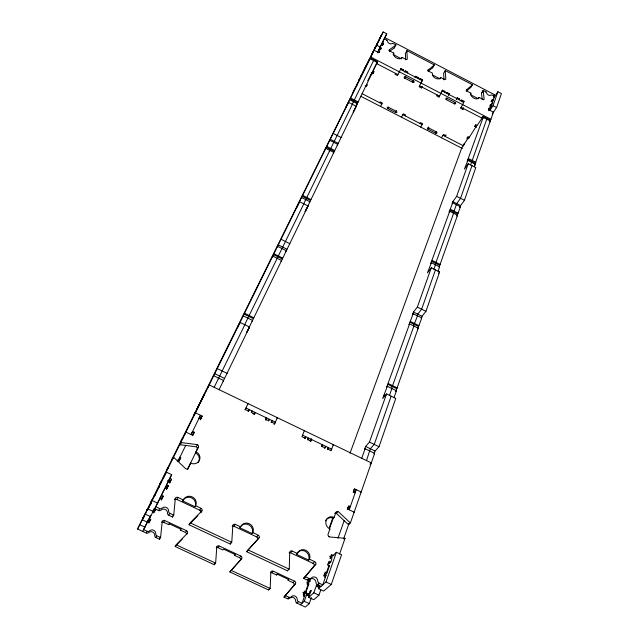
<?xml version="1.0" encoding="UTF-8"?>
<svg xmlns="http://www.w3.org/2000/svg" width="639" height="639" viewBox="0 0 639 639"><rect width="100%" height="100%" fill="white"/><g stroke="black" fill="none" stroke-linecap="round" stroke-linejoin="round"><path stroke-width="0.96" d="M284.523 596.435L295.601 583.615A1.885 1.741 65.6 0 0 294.587 581.155L273.141 571.138A1.877 1.757 64.3 0 0 270.832 572.049L270.193 587.936A1.901 1.781 68.4 0 1 270.073 588.463L268.588 589.965L229.864 571.961A1.885 1.805 66.9 0 1 230.136 571.506L241.59 558.782M190.374 522.734L189.064 524.787L230.28 544.061L231.685 542.255A1.981 1.901 53.3 0 0 231.821 541.712L232.844 525.298A1.957 1.869 48.2 0 1 235.344 524.387L240.615 526.863A6.853 6.502 50.9 0 1 249.282 523.708A6.853 6.502 50.9 0 1 252.9 532.63L258.156 535.099A1.965 1.853 54 0 1 259.202 537.663L257.94 539.172M229.864 571.961L241.814 558.51A1.869 1.781 60.4 0 0 240.839 556.058L219.185 545.946A1.861 1.797 55 0 0 216.797 546.832L215.686 562.576A1.885 1.829 63.3 0 1 215.551 563.095L214.289 564.716L175.182 546.529L176.564 544.372L187.491 533.158A1.853 1.821 34.3 0 0 186.572 530.721L164.702 520.505A1.861 1.821 14.1 0 0 162.234 521.36L162.058 521.664M154.79 508.764L158.568 510.529A1.981 1.917 12.3 0 0 160.82 510.162A3.962 3.85 14.5 0 1 167.57 513.325A1.973 1.917 18.2 0 0 168.704 515.266L172.482 517.031L173.616 515.09A1.981 1.933 19.6 0 0 173.784 514.555L175.342 498.3A1.965 1.893 21.4 0 1 177.938 497.43L183.265 499.93A6.853 6.606 27.4 0 1 192.243 496.886A6.853 6.606 27.4 0 1 195.67 505.761L200.981 508.253A1.957 1.885 33.5 0 1 201.972 510.801L200.926 512.422M162.234 521.36L160.637 536.96A1.885 1.853 6.2 0 1 160.477 537.471L159.454 539.212L155.876 537.551A1.877 1.845 4.3 0 1 154.806 535.69A3.762 3.698 -0.7 0 0 148.408 532.71A1.885 1.845 -1.6 0 1 146.259 533.078L137.569 529.036L375.732 46.759M328.781 565.922L328.789 565.419M444.057 79.715L443.586 73.517A1.326 0.871 31.4 0 1 443.634 73.253L445.239 70.586L472.437 84.739A1.334 0.871 32.6 0 1 472.293 84.947L466.47 89.851A1.334 0.879 32.6 0 0 467.333 91.297L470.863 93.134L470.951 95.107A4.673 3.067 32.9 0 0 477.82 98.678L479.106 97.416L482.637 99.245A1.334 0.871 33.3 0 0 484.114 99.021L483.236 90.642A1.326 0.863 33.2 0 1 483.276 90.379L486.071 91.88L486.638 92.783A2.652 1.725 33.4 0 0 488.444 95.027A2.652 1.725 33.4 0 0 491.04 95.075L491.974 94.947L494.786 96.369L492.158 102.104M376.635 45.026L383.176 31.95L386.763 33.819L384.223 38.803L387.05 40.337L387.585 41.231A2.684 1.749 28.9 0 0 389.319 43.452A2.684 1.749 28.9 0 0 392.066 43.564L393.065 43.468L395.932 44.922A1.35 0.879 29.1 0 1 395.781 45.121L389.383 49.786A1.35 0.887 29 0 0 390.189 51.208L393.776 53.069L393.744 55.002A4.713 3.107 29.4 0 0 400.709 58.62L402.139 57.414L405.717 59.275A1.342 0.887 29.7 0 0 407.275 59.084L406.875 50.896A1.342 0.879 29.7 0 1 406.931 50.641L434.32 64.898L432.603 67.798L428.034 71.384M306.472 593.367C304.036 592.649 305.57 594.27 306.049 592.057L308.853 583.83L308.07 585.028M319.74 585.084L318.478 588.655L323.661 591.075L331.282 584.445L341.577 554.732L336.402 552.288L330.73 557.615L331.337 555.89M386.547 393.912L369.454 442.092L365.58 446.421L364.51 449.409L365.117 448.73L374.646 453.323L374.023 453.986L375.061 450.998L379.023 446.709L395.765 398.409L386.547 393.912L382.665 398.496L387.362 386.307L396.428 390.741L393.999 397.714M421.444 317.895L422.004 316.273L425.949 311.337L439.592 271.966L431.285 267.813L427.427 272.925L431.381 262.717L439.576 266.814L438.019 271.287M468.219 163.72L456.645 196.341L452.835 201.66L452.116 203.673L452.716 202.843L460.479 206.772L459.872 207.603L460.575 205.582L464.441 200.295L475.775 167.586L468.219 163.72L464.433 169.119L467.82 160.421L475.288 164.239L474.394 166.795M492.166 113.982L496.583 107.56L501.431 93.566L497.925 91.736L493.755 97.895M343.702 538.653L348.902 523.764M418.218 328.182L417.594 328.949L421.78 317.934L413.217 313.701L408.976 324.692L409.583 323.917L418.218 328.182L395.821 391.451L396.428 390.741M439.225 266.862L457.524 215.255L449.704 211.301L449.105 212.132L452.716 202.843M460.479 206.772L456.917 216.086L457.524 215.255M490.329 121.027L489.738 121.881L490.337 120.156L483.204 116.474L482.589 118.191L483.172 117.336L490.329 121.027L474.689 165.078L475.288 164.239M339.565 554.085L345.012 538.421A1.933 1.725 57 0 0 344.509 538.262L328.893 536.888M335.052 513.325A1.893 1.685 52.9 0 1 336.402 513.405L348.135 524.379A1.893 1.685 54.5 0 0 348.582 524.675L350.428 522.878L374.646 453.323M489.602 121.218L490.928 119.293L493.412 112.16L488.691 109.716L489.29 108.023L490.472 108.63L489.003 110.779M318.478 588.655L325.994 581.969L336.402 552.288M391.156 396.156L374.238 444.401L370.324 448.706L366.514 460.591M435.447 269.882L421.644 309.22L417.738 314.164M471.997 165.645L460.535 198.322L456.701 203.625L453.251 213.434M489.73 110.539L493.02 105.707L497.925 91.736M493.835 96.457L494.474 94.66L384.606 37.461M328.119 563.31L328.981 563.71L329.261 562.911M338.007 538.126L344.245 520.473M347.273 507.805L348.503 508.388L349.11 506.679M328.318 567.296L326.05 573.734L326.96 572.911L329.548 565.547L327.527 565.012M491.998 103.095L490.44 107.328M391.284 389.247L413.904 326.042M413.569 326.002L414.16 324.34M417.171 315.786L417.746 314.156M435.135 264.826L435.67 263.316M309.731 596.267L307.231 595.093L309.452 593.104L310.075 591.363L311.201 590.356L308.693 597.345L313.757 599.709L318.941 595.189L320.81 589.885M323.661 575.931L325.698 576.474L322.751 584.853L319.061 583.127A2.013 1.821 64.2 0 1 317.839 581.155A4.026 3.666 64.3 0 0 311.241 578.063A2.005 1.829 63.7 0 1 309.148 578.495L305.45 576.761L303.725 578.399L307.407 580.124A1.997 1.829 64.1 0 0 309.492 579.701A4.01 3.65 64.7 0 1 316.057 582.768A2.005 1.821 64.6 0 0 317.279 584.733L320.954 586.45M328.981 563.71L330.786 562.032L331.913 558.829L329.9 558.302M349.19 509.794L356.266 489.698L353.83 492.23M389.439 395.493L391.899 388.52M417.507 315.81L414.152 324.348M433.905 269.243L435.478 264.762M453.618 213.274L435.662 263.332M470.647 164.894L471.558 162.322M472.213 160.469L486.758 119.173M490.472 108.63L491.016 107.08L489.841 106.473L490.432 104.788L491.607 105.403L490.289 107.336M491.607 105.403L492.837 101.905L491.671 101.297L492.254 99.636L493.428 100.243M413.217 313.701L412.61 314.476L413.473 312.048L417.355 307.079L431.285 267.813M323.965 575.659L325.219 572.097L326.96 572.911M327.823 564.732L329.069 561.226L330.786 562.032M330.195 558.023L331.425 554.54L333.997 555.754M347.225 509.315L348.678 505.753L350.332 506.535L348.503 508.388M353.199 492.413L354.629 488.915L361.163 492.038L360.795 492.421M482.046 118.175L482.661 116.466M295.338 583.87L284.267 596.674A1.901 1.757 69.4 0 0 284.012 597.138L287.51 598.767A1.901 1.757 69 0 0 289.499 598.344A3.81 3.507 69.5 0 1 295.737 601.243A1.901 1.749 69.2 0 0 296.879 603.12L305.322 607.05L309.26 603.623L311.433 597.553M409.583 323.917L386.747 387.034L387.362 386.307M449.704 211.301L430.782 263.516L431.381 262.717M483.172 117.336L467.229 161.276L467.82 160.421M308.693 597.345L313.813 592.8L316.329 585.731L317.487 584.693L316.856 586.458L319.42 587.656M361.714 458.283L365.117 448.73M350.428 522.878A1.901 1.685 54.3 0 1 349.972 522.582L338.191 511.559A1.901 1.693 52.7 0 0 335.93 512.406L334.141 517.358A6.702 6.015 54.1 0 0 326.138 520.402A6.702 6.015 54.1 0 0 329.932 529.036L328.103 534.1A1.933 1.741 56 0 0 329.189 536.592M300.37 604.742L304.252 601.291L306.752 594.358L307.854 593.367L307.231 595.093M469.074 137.281L468.762 138.136L476.87 125.396M306.129 591.842L304.483 591.075L303.237 594.494L304.891 595.268L301.983 603.304L298.477 601.674A1.909 1.757 68.8 0 1 297.335 599.797A3.826 3.522 69.1 0 0 291.064 596.874A1.909 1.765 68.6 0 1 289.076 597.297L287.766 598.519M310.746 578.575L309.907 581.394L308.27 580.627L307.047 584.006L308.685 584.773M303.669 595.636L304.659 592.904M307.623 584.701L308.613 581.969M305.634 591.698L307.599 585.771M329.261 527.766L332.847 517.854M329.325 529.148L333.254 518.269L334.141 517.358M476.478 127.313L474.833 126.466L475.448 124.757M349.996 453.283L461.677 148.16L468.587 137.201M463.315 145.756L463.938 144.063M463.85 144.973L464.473 143.272M325.978 573.95C325.507 576.266 323.765 574.653 326.369 575.38M461.358 100.491L461.638 100.051L464.026 101.289L462.732 104.684L460.479 108.167L462.86 109.397L463.507 107.703M327.559 449.497L328.422 447.635L327.488 448.778M461.638 100.051L461.038 101.337M324.868 448.203L325.73 446.341L324.332 448.059M445.942 134.797L445.287 136.49L445.814 135.676L443.506 134.486L441.421 137.728M459.329 99.868L459.657 99.021L457.268 97.783L456.35 99.245M321.633 446.645L322.495 444.784M457.268 97.783L456.526 99.293M436.173 131.898L435.67 133.16L427.986 129.206A0.974 0.719 21.7 0 1 427.499 128.143A0.974 0.719 21.7 0 1 428.745 127.976L436.445 131.938A0.974 0.719 21.1 0 1 436.924 132.992A0.974 0.719 21.1 0 1 435.67 133.16L436.445 131.938M310.171 441.485L311.201 438.905M447.004 97.991L446.334 99.684L454.289 103.798A1.014 0.767 20.4 0 0 455.599 103.606A1.014 0.767 20.4 0 0 455.12 102.488L447.156 98.358A1.014 0.775 21.1 0 0 445.846 98.558A1.014 0.775 21.1 0 0 446.334 99.684L447.156 98.358M309.284 440.591A1.35 0.639 22 0 1 310.897 440.654L311.576 438.961M446.661 92.863L446.933 92.423L449.321 93.661L448.57 95.163M307.599 439.904L308.469 438.042L307.575 439.209M446.933 92.423L446.318 93.709M428.577 127.081L428.242 127.92L428.617 127.305M428.745 127.321L427.986 129.206L428.745 127.976M304.891 438.61L305.769 436.749L304.436 438.506M444.6 92.232L444.936 91.393L442.547 90.155L441.645 91.633M437.172 94.931L436.629 95.818L439.025 97.056L439.704 95.371M304.356 430.686L301.912 436.701L305.162 438.258M442.547 90.155L439.025 97.056M159.982 498.132L160.812 496.503M419.927 79.004L420.19 78.557L422.587 79.803L419.072 86.728L421.468 87.966L422.187 86.297M274.53 424.024L277.342 417.69L277.046 418.13M421.157 83.142L422.235 80.634L400.573 69.403M271.263 422.451L272.158 420.598L271.104 422.171M419.831 79.388L420.19 78.557M417.826 78.349L418.194 77.519L415.789 76.273L414.935 77.782M415.422 77.103L415.789 76.273M413.513 80.642L412.786 82.311L404.767 78.158A1.022 0.775 24.9 0 1 404.247 77.007A1.022 0.775 24.9 0 1 405.525 76.8L413.561 80.961A1.014 0.775 24.2 0 1 414.072 82.104A1.014 0.775 24.2 0 1 412.786 82.311L413.561 80.961M396.388 110.675L395.565 112.536L387.817 108.55A0.982 0.727 24.9 0 1 387.298 107.472A0.982 0.727 24.9 0 1 388.528 107.288L396.284 111.274A0.982 0.719 24.3 0 1 396.795 112.352A0.982 0.719 24.3 0 1 395.565 112.536L396.284 111.274M405.805 76.177L404.767 78.158L405.509 76.496M254.37 414.344L255.273 412.482L254.578 413.593A1.358 0.647 23.7 0 0 252.964 413.8M407.402 72.942L407.77 72.119L405.366 70.873L405.118 71.328M253.883 414.695L254.729 412.802M388.376 107.312L387.817 108.55L388.528 107.288M405.366 70.873L404.743 72.151M402.985 70.657L403.361 69.827L400.949 68.581L400.701 69.036M245.088 409.879L248.012 403.584L247.676 404.152M400.949 68.581L397.45 75.53L395.038 74.284L395.533 73.373M187.578 469.258L198.162 447.428M187.547 469.433L190.678 463.139A6.686 6.254 23.9 0 0 199.416 460.352A6.686 6.254 23.9 0 0 196.077 451.845L198.362 447.068A1.893 1.757 24 0 0 197.411 444.664L181.428 442.579A1.901 1.765 20.3 0 1 180.901 442.412L179.775 444.592A1.893 1.757 20.1 0 0 180.302 444.76L196.213 446.829A1.885 1.757 23.9 0 1 197.163 449.217M365.093 85.898L366.275 86.505L367.066 84.867M371.187 72.902L372.864 73.773L374.055 71.312M370.34 75.785L370.74 74.963M371.658 73.173L372.058 72.351M219.081 389.67L249.553 327.048L240.088 322.431L237.404 327.687L238.714 325.027M306.616 208.578L356.235 106.282L348.527 102.304L296.664 207.395L299.555 201.716L308.054 205.99L246.79 332.264L249.553 327.048M306.153 209.464L305.099 211.637L308.054 205.99M354.078 110.315L353.207 112.129L356.235 106.282M354.557 109.397L377.561 61.743L370.293 57.957M161.324 499.85L163.241 496.12L161.459 495.281L164.918 488.188L166.691 489.027L168.337 485.648L166.38 485.153M166.42 489.378L168.337 485.648M169.543 482.948L171.468 479.21L169.702 478.379M192.762 435.231L194.312 432.252L192.611 431.445L191.444 433.649L193.138 434.456M200.255 419.831L202.188 416.061L195.462 412.842M161.395 499.89L163.241 496.12M169.654 482.908L171.468 479.21M194.312 432.252L192.794 435.383L185.965 432.132L184.447 435.079M200.502 419.488L202.188 416.061M346.905 105.459L374.103 50.241L378.927 52.749L379.71 51.128L378.512 50.505L379.231 49.027L380.429 49.65L381.211 48.045L380.013 47.422L381.635 44.099L382.833 44.714L382.593 45.185M382.833 44.714L383.608 43.125L382.41 42.509L384.215 38.819M152.473 511.527L153.895 512.829M148.959 522.966L147.417 521.871L143.623 529.635L147.234 531.313A1.885 1.845 -0.1 0 0 149.382 530.945A3.778 3.706 1.1 0 1 155.812 533.932A1.885 1.853 6.1 0 0 156.882 535.801L160.477 537.471M147.401 521.736L148.312 520.026M142.673 531.408L148.887 519.227L148.232 520.45M145.021 514.339L145.676 513.085L142.353 519.819L147.569 522.255L150.868 515.513M147.569 522.255L154.598 508.524M148.48 507.757L151.355 502.126L147.976 508.987L153.328 511.488L155.005 508.053M161.579 499.554L159.782 498.708L155.844 506.775L159.646 508.556A1.989 1.925 13 0 0 161.907 508.189A3.978 3.858 15.2 0 1 168.688 511.36A1.981 1.925 18.8 0 0 169.83 513.317L173.616 515.09M166.563 484.809L168.073 481.726L169.838 482.565M177.922 461.35L185.781 445.263M191.085 434.568L200.51 415.254L198.929 418.257M214.153 387.298L244.825 324.74M244.641 324.82L248.755 316.345M303.653 203.897L352.385 104.285M352.313 104.181L353.511 101.729M373.599 60.561L353.902 100.882M153.328 511.488L171.691 474.649L166.348 472.133L162.969 478.667L240.088 322.431M285.449 241.47L303.813 203.849M377.322 52.829L386.763 33.819M148.951 522.814L150.732 519.355L149.031 518.564M153.863 512.734L155.644 509.267L153.967 508.484M178.976 461.214L180.765 457.716L179.551 457.141M143.376 517.31L143.048 517.973L143.847 516.4M137.569 529.036L143.735 516.823M364.398 69.196L365.947 66.049M199.224 404.391L196.405 410.126L197.147 408.672M360.108 78.038L358.503 81.289L369.174 59.882M362.137 73.924L369.51 58.996M370.868 56.304L381.092 35.632L379.734 38.324M142.353 519.819L149.318 506.056M159.047 486.71C160.341 484.082 157.482 489.778 159.047 486.71L154.614 495.68L155.461 493.995M361.57 74.835L360.915 76.129M363.168 72.063L363.575 71.241M364.086 70.25L366.155 66.081M369.63 58.98L370.42 57.382M372.042 54.067L373.591 50.912M374.805 48.596L375.197 47.805M239.138 324.205L299.555 201.716M346.434 106.378L345.539 108.191L348.527 102.304M147.976 508.987L166.348 472.133M372.225 53.964L383.176 31.95M375.708 46.951C373.024 52.326 379.358 39.578 376.683 44.93M361.522 74.931L360.867 76.233L361.73 76.672M352.952 92.248L354.701 88.789M355.06 88.03L355.5 87.168M358.024 82.048L356.274 85.498L356.977 85.858M367.457 63.357L367.92 62.454M368.879 60.737L370.764 57.023L490.928 119.293M371.427 55.585L371.89 54.658M349.229 100.698L349.701 99.772L357.313 103.702L356.834 104.62M329.285 141.195L329.748 140.276L337.672 144.326L337.2 145.237M325.307 149.27L325.762 148.36L333.758 152.433L333.286 153.336M301.105 198.394L301.552 197.507L309.923 201.732L309.468 202.611M277.07 247.165L277.518 246.295L286.272 250.656L285.817 251.526M272.254 256.942L272.701 256.079L281.535 260.472L281.08 261.327M381.619 44.059L382.41 42.509M242.828 316.68L243.243 315.866L252.557 320.419L252.117 321.241M382.577 45.137L383.608 43.125M378.919 52.678L379.71 51.128M380.421 49.594L381.211 48.045M213.338 376.539L213.738 375.756L223.53 380.469L223.107 381.251M193.96 414.759L195.726 411.212M197.108 408.688L204.296 394.511L200.287 402.554L201.053 401.06M206.189 390.94L206.589 390.173M207.627 388.033L209.225 384.926L371.307 462.892L370.069 464.21M329.293 151.315L329.764 150.389M386.475 40.584L386.715 40.121M180.957 441.046L182.363 438.314M183.457 436.062L183.816 435.375M193.913 415.861L195.79 412.083M171.779 459.665L173.145 457.005M171.308 460.703L171.651 460.04M182.906 438.202L183.281 437.475M367.76 80.738L371.267 73.98M373.048 70.482L377.561 61.743M172.45 459.457L173.552 457.324A1.933 1.813 18.4 0 1 174.024 457.628L185.805 468.85A1.925 1.813 22.6 0 0 188.329 468.036M168.233 468.091L168.4 467.764A1.805 1.709 17.2 0 1 167.905 467.612L166.891 469.577A1.805 1.701 16.9 0 0 167.13 469.673M180.302 444.76L181.236 442.939M285.457 241.462L248.747 316.353M150.996 501.807L152.29 499.307M153.552 496.719L153.871 496.088L154.71 496.479M160.413 483.907L160.74 483.268M366.275 86.505L367.185 84.747M372.864 73.773L373.807 71.967L372.601 71.344M143.471 517.111L143.943 516.192M155.037 494.802L155.565 493.787M142.912 518.493L144.198 516.016M388.895 50.713L389.383 49.786M218.226 378.895L218.634 378.112M389.534 51.384L394.319 47.885L395.932 44.922M393.416 53.764L393.776 53.069M171.691 474.649L168.241 481.143L167.362 480.728M180.765 457.716L179.711 459.705L178.505 459.129M179.12 461.07L177.674 459.976M165.653 486.527L167.242 487.693M148.304 519.93L148.064 520.386L149.758 521.168L150.732 519.355M160.916 496.295L161.188 495.792M148.064 520.897L148.943 519.251M153.767 510.226L154.686 508.5M155.644 509.267L154.654 511.112L152.985 510.329M402.139 57.414L401.396 58.788L393.049 54.459M406.931 50.641L405.445 53.388A1.334 0.879 29.7 0 0 405.39 53.644L405.677 59.77M379.59 102.687L380.053 101.841L382.386 103.039L380.532 106.425M146.427 532.782L147.234 531.313M158.568 510.529L159.47 508.884M405.469 59.731L405.717 59.275M403.113 70.282L403.361 69.827M196.413 446.469L197.411 444.664M196.077 451.845L195.478 452.923A6.67 6.246 23.8 0 1 197.978 462.692M407.522 72.574L407.77 72.119M190.087 464.194L190.678 463.139M174.774 499.307L175.158 498.636M417.93 77.974L418.194 77.519M161.915 522.39A1.853 1.813 13.2 0 1 163.672 522.303L164.535 520.809M176.979 499.099L177.938 497.43M155.876 537.551L156.715 536.089M168.896 514.946L169.83 513.317M427.803 70.338L434.169 65.106A1.342 0.879 30.8 0 0 434.32 64.898M422.331 80.25L422.587 79.803M401.42 117.161L403.353 113.83L405.677 115.028L405.19 115.859M421.468 87.966L421.996 87.08M160.461 537.247L159.606 538.701A1.877 1.853 4.2 0 1 159.454 539.212M172.826 516.176L173.784 514.555M163.672 522.303L168.704 524.651L169.231 523.764L180.981 529.252L180.43 530.13L185.446 532.471A1.845 1.813 34.4 0 1 186.476 534.587L187.307 533.445M195.67 505.761L195.063 506.743L182.674 500.928L183.265 499.93M445.239 70.586A1.334 0.871 31.4 0 0 445.191 70.841L445.83 79.124A1.334 0.879 31.5 0 1 444.313 79.332L440.758 77.487L439.959 78.821L432.363 74.875M440.758 77.487L439.4 78.717A4.689 3.091 31.2 0 1 432.491 75.13M444.041 79.779L444.313 79.332M245.088 409.511L245.991 408.017L275.417 422.163L273.947 424.328M419.879 123.415L420.382 122.584L422.699 123.782L420.686 127.073M248.132 411.452L249.266 409.599L248.595 411.085L245.312 409.503M444.664 91.832L444.936 91.393M251.766 411.276L251.998 410.909L251.327 412.395L254.602 413.968M448.402 95.131L449.321 93.661M454.289 103.798L455.12 102.488M459.377 99.46L459.657 99.021M466.19 90.291L466.47 89.851M466.254 91.249L470.616 87.567L472.437 84.739M185.637 532.175L186.572 530.721M200.718 512.742A1.949 1.885 33.5 0 0 199.735 510.202L200.774 508.58M463.083 102.743L464.026 101.289M470.44 93.789L470.863 93.134M462.86 109.397L463.427 108.534M483.276 90.379L481.558 92.982A1.326 0.863 33.2 0 0 481.526 93.246L482.165 99.516M481.806 92.815L483.236 90.642M479.106 97.416L478.252 98.718L470.703 94.796M485.448 92.096L485.736 91.665M268.388 420.869L269.434 419.288L268.787 420.781L265.512 419.208L266.167 417.722L265.449 418.817A1.358 0.647 23.4 0 1 266.359 419.695A1.358 0.647 23.4 0 1 265.704 420.166M483.539 99.892L483.827 99.452M493.627 95.906L494.474 94.66M490.992 101.497L492.254 99.636M491.375 101.729L491.671 101.297M474.833 126.466L475.967 124.781L477.149 125.388L483.204 116.474M490.137 105.219L490.432 104.788M482.07 117.328L482.653 116.474M492.397 102.552L492.837 101.905M488.316 109.453L489.29 108.023M488.396 110.148L488.691 109.716M489.554 109.229L491.016 107.08M471.614 161.316L472.221 160.453M216.381 547.391L216.797 546.832M216.214 547.727A1.853 1.797 55.8 0 1 217.931 547.631L218.977 546.225M234.178 525.953L235.344 524.387M252.9 532.63L252.157 533.549L239.905 527.798L240.615 526.863M438.474 273.42L439.592 271.966M215.479 562.847L214.432 564.197A1.877 1.821 64.3 0 1 214.289 564.716M230.655 543.222L231.358 542.319M310.897 440.654L311.712 439.6L311.113 441.118L307.862 439.56M421.157 318.709L421.78 317.934M322.08 445.303L321.665 445.822A1.35 0.639 21.7 0 1 322.455 446.917M240.456 560.131A1.861 1.773 61.1 0 0 239.489 557.695L234.521 555.371L235.184 554.556L223.546 549.125L222.915 549.955L217.931 547.631M239.713 557.424L240.839 556.058M305.45 576.761A2.013 1.837 64 0 1 305.714 576.282L315.842 564.253A1.981 1.805 61.1 0 0 314.747 561.673L309.54 559.229A6.917 6.342 59.8 0 0 305.738 550.259A6.917 6.342 59.8 0 0 297.383 553.518L292.167 551.074A1.973 1.829 59 0 0 289.755 552.008L289.259 568.582A2.005 1.853 62.6 0 1 289.14 569.133L287.486 570.811L246.694 551.729A1.981 1.877 58.6 0 1 246.973 551.257L257.693 539.468A1.957 1.845 54.4 0 0 256.654 536.92L257.908 535.402M333.039 445.064L333.374 444.648L331.074 450.703L327.839 449.153M330.523 450.551L331.649 449.185L302.527 435.191M246.694 551.729L248.204 549.788M303.725 578.399A2.005 1.837 64.4 0 1 303.988 577.92L314.084 565.93A1.973 1.805 61.4 0 0 312.998 563.358L290.521 552.815A1.965 1.821 59.4 0 0 289.1 552.751M259.202 537.663L248.451 549.492A1.989 1.885 58 0 0 248.164 549.963L289.14 569.133M270.648 572.56A1.869 1.749 64.7 0 1 271.655 572.704L272.893 571.402M290.793 552.519L292.167 551.074M353.615 489.977L354.629 488.915M334.94 513.436L335.93 512.406M271.655 572.704L276.591 575.004L277.342 574.229L288.868 579.613L288.093 580.372L293.013 582.672A1.877 1.733 66 0 1 294.028 585.124M309.54 559.229L308.677 560.083L296.544 554.388L297.383 553.518M336.402 513.405L337.887 511.863M182.307 539.068L175.469 546.081A1.869 1.845 37.3 0 0 175.182 546.529M201.972 510.801L190.582 522.414A1.981 1.925 34.2 0 0 190.278 522.878L231.685 542.255M197.898 515.617L189.368 524.323A1.973 1.917 34.3 0 0 189.064 524.787M269.946 588.192L268.707 589.446A1.893 1.773 68.9 0 1 268.588 589.965M329.484 529.483L329.932 529.036M353.79 512.526L354.158 512.159L347.528 509.003M348.439 524.084L349.972 522.582M293.277 582.417L294.587 581.155M312.998 563.358L314.452 561.953M314.38 565.651L315.842 564.253M344.094 539.3L345.012 538.421M303.988 577.92L305.426 576.554M284.012 597.138L285.561 595.668A1.909 1.765 68.9 0 1 285.817 595.205M307.407 580.124L308.861 578.766M309.907 581.394L308.278 582.904L306.648 582.145M328.646 566.378L329.548 565.547M303.541 596.491L304.891 595.268M324.7 577.384L325.698 576.474M296.879 603.12L298.213 601.914M317.575 584.469L319.061 583.127M316.856 586.458L318.605 584.885M215.551 563.095L176.268 544.819A1.877 1.853 36.8 0 1 176.564 544.372M270.073 588.463L231.182 570.371A1.893 1.813 66.2 0 1 231.462 569.916M285.561 595.668L289.076 597.297M316.329 585.731L318.03 586.53M145.293 514.155L150.58 516.624M313.813 592.8L318.941 595.189M310.075 591.363L310.913 591.754M306.544 593.16L305.314 592.585L304.507 593.319L302.862 592.553M306.752 594.358L309.244 595.524M139.805 524.731L144.965 527.135M304.252 601.291L309.26 603.623M199.735 510.202L176.787 499.434A1.957 1.885 21 0 0 174.631 499.738M256.654 536.92L233.946 526.256A1.949 1.861 48.6 0 0 232.149 526.352M160.381 497.302L162.162 498.132M324.285 574.149L326.01 574.956M152.306 500.649L157.761 503.205M325.994 581.969L331.282 584.445M150.676 503.444L151.555 503.859M168.6 480.456L170.357 481.279M329.62 556.249L332.184 557.448M199.017 418.313L200.702 419.112M353.511 492.094L355.148 492.877M199.496 417.403L201.069 418.154M199.32 417.507L200.997 418.305M353.623 491.215L355.244 491.99M271.511 422.091L274.77 423.657M321.912 446.302L325.147 447.859M217.332 368.631L227.172 373.384M369.454 442.092L379.023 446.709M214.744 373.671L224.497 378.376M365.58 446.421L375.061 450.998M384.263 395.006L385.78 395.749M383.648 395.725L385.173 396.468M244.537 313.238L253.819 317.799M388.328 383.584L397.386 387.993M244.114 314.076L253.387 318.621M387.721 384.311L396.771 388.72M273.859 253.723L282.67 258.108M410.454 321.457L419.064 325.714M273.42 254.578L282.23 258.955M409.855 322.224L418.457 326.473M281.056 239.266L289.85 243.659M417.355 307.079L425.949 311.337M278.221 244.841L286.951 249.194M413.473 312.048L422.004 316.273M302.614 195.358L310.969 199.576M432.188 260.472L440.359 264.562M302.159 196.253L310.506 200.462M431.581 261.279L439.752 265.369M326.721 146.419L334.692 150.484M458.235 213.218L450.423 209.272M326.265 147.321L334.229 151.379M449.832 210.087L457.636 214.033M333.191 133.431L341.146 137.505M456.645 196.341L464.441 200.295M330.235 139.27L338.135 143.304M452.835 201.66L460.575 205.582M362.041 93.661L381.922 103.885M402.866 114.661L422.195 124.605M442.987 135.3L463.411 145.804M360.723 96.241L462.428 148.528M350.579 97.991L358.175 101.913M468.491 158.56L475.935 162.362M350.108 98.917L357.696 102.831M467.9 159.407L475.336 163.209M362.8 72.279L363.655 72.718M469.537 137.513L467.916 136.674L466.813 138.304L467.972 138.903M442.212 90.994L463.698 102.136M369.949 58.668L377.242 62.462M376.283 63.405L397.945 74.619M419.591 85.834L439.56 96.177M461.046 107.296L483.012 118.678M376.635 45.241L380.269 47.126M493.02 105.707L496.583 107.56M165.421 486.311L166.811 487.645M432.491 75.13L432.459 73.173L428.897 71.32A1.342 0.879 30.8 0 1 428.058 69.891M161.244 482.301A1.829 1.749 14 0 0 160.796 482.014L159.806 483.939A1.829 1.741 13.6 0 1 160.038 484.066M168.704 524.651A6.47 6.342 23.3 0 1 169.343 523.589M180.837 528.956A6.47 6.342 23.3 0 1 180.43 530.13M234.888 554.189A6.486 6.238 58.2 0 1 234.521 555.371M276.591 575.004A6.55 6.086 65 0 1 277.142 573.91M288.413 579.174A6.55 6.086 65 0 1 288.093 580.372M325.467 520.817A6.686 6.007 54.2 0 1 333.254 518.269M230.423 543.517A1.973 1.893 53.9 0 1 230.28 544.061M172.642 516.504A1.973 1.925 19 0 1 172.482 517.031M287.606 570.26A1.997 1.853 63.1 0 1 287.486 570.811M182.674 500.928A6.837 6.59 27.3 0 1 191.636 497.885A6.837 6.59 27.3 0 1 195.063 506.743M239.905 527.798A6.845 6.486 51.1 0 1 240.408 526.84M241.071 525.993A6.845 6.486 51.1 0 1 252.157 533.549M296.544 554.388A6.901 6.334 60 0 1 304.891 551.122A6.901 6.334 60 0 1 308.677 560.083M470.751 87.359A1.334 0.871 32.6 0 1 470.616 87.567M394.479 47.685A1.342 0.879 29.1 0 1 394.319 47.885M432.747 67.59A1.334 0.879 30.8 0 1 432.603 67.798M147.721 508.532L146.834 510.297L147.721 508.532M359.15 79.715L359.893 78.238L359.182 79.635"/></g></svg>
